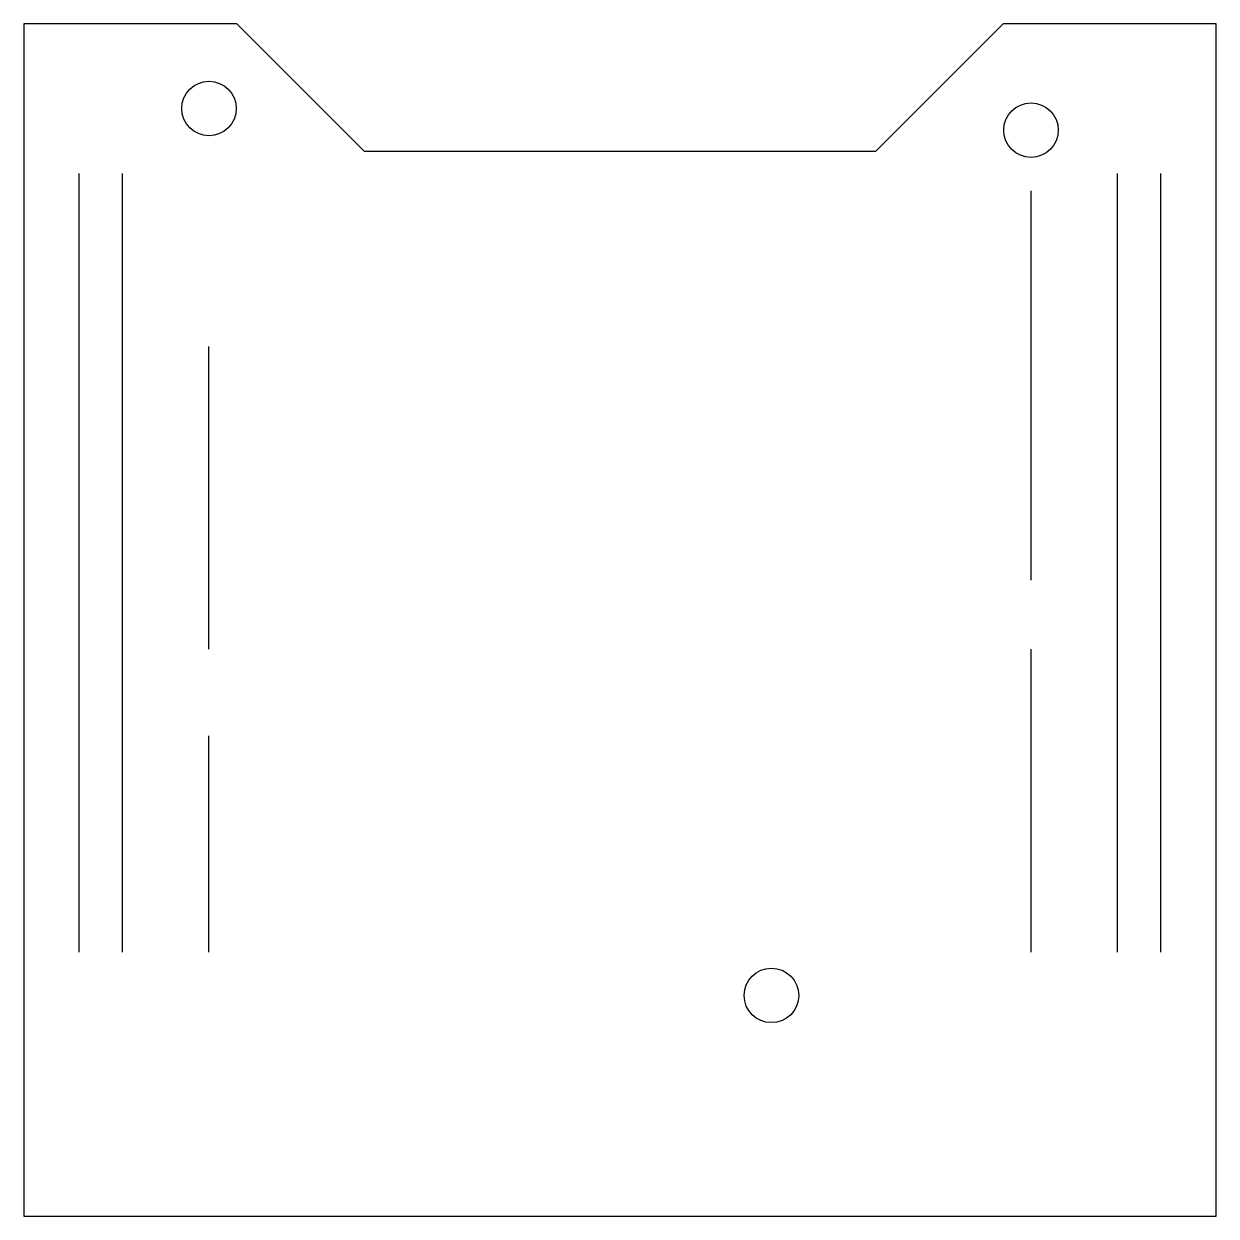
# Model space of a CAD drawing. Extents: x 0 to 70, y -70 to 0.
import ezdxf

# ---------------------------------------------------------------- set-up
doc = ezdxf.new("R2010")
doc.units = 0
doc.layers.add('MODELSKETCH_VISIBLE', color=7, linetype='CONTINUOUS')

msp = doc.modelspace()

# ---------------------------------------------------------------- linework, layer by layer
at = {"layer": 'MODELSKETCH_VISIBLE'}
for p, q in [((12.5, 0), (0, 0)), ((0, 0), (0, -70)), ((20, -7.5), (12.5, 0)), ((70, 0), (57.5, 0)), ((70, -70), (70, 0)), ((57.5, 0), (50, -7.5)), ((50, -7.5), (20, -7.5)), ((3.25, -54.5), (3.25, -8.78)), ((5.79, -54.5), (5.79, -8.78)), ((64.21, -54.5), (64.21, -8.78)), ((66.75, -54.5), (66.75, -8.78)), ((59.13, -32.66), (59.13, -9.8)), ((10.87, -36.72), (10.87, -18.94)), ((59.13, -54.5), (59.13, -36.72)), ((10.87, -54.5), (10.87, -41.8)), ((0, -70), (70, -70))]:
    msp.add_line(p, q, dxfattribs=at)
for centre in [(10.87, -4.97), (59.13, -6.24), (43.89, -57.04)]:
    msp.add_circle(centre, 1.6, dxfattribs=at)

doc.saveas('drawing.dxf')
